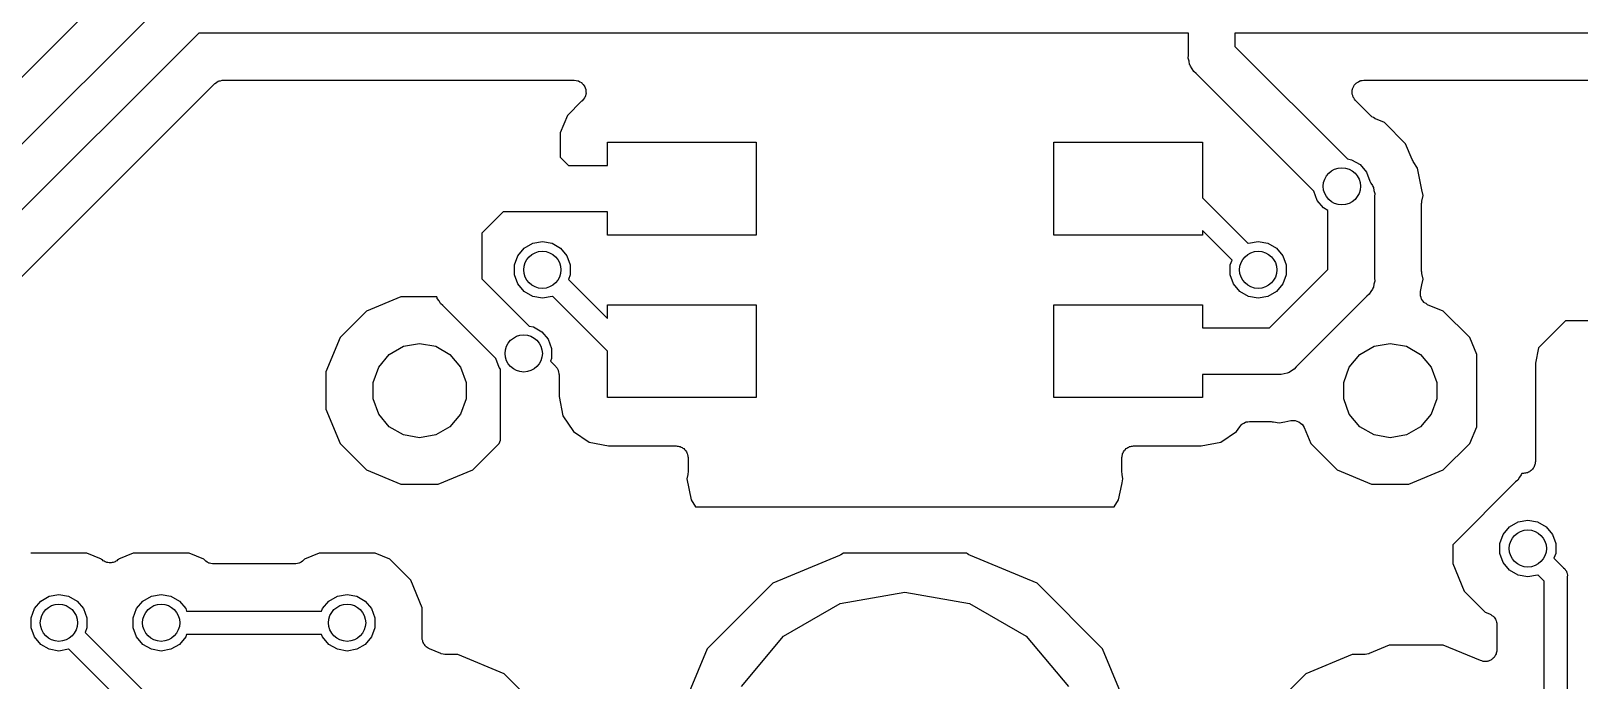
# Model space of a CAD drawing. Extents: x 61 to 194, y -153 to -61.
# Drawn here: x 117.6 to 134.25, y -106.92 to -99.93 of the extents above; entities that cross this region are included whole.
import ezdxf

# ---------------------------------------------------------------- set-up
doc = ezdxf.new("R2010")
doc.units = 0
doc.header["$MEASUREMENT"] = 0
doc.layers.add('BLACK', color=7, linetype='CONTINUOUS')

msp = doc.modelspace()

# ---------------------------------------------------------------- linework, layer by layer
at = {"layer": 'BLACK', "linetype": 'CONTINUOUS'}
for p, q in [((118.702, -99.2256), (116.623, -101.305)), ((116.796, -101.85), (119.116, -99.5309)), ((119.404, -99.95), (117.084, -102.269)), ((130.05, -99.95), (119.404, -99.95)), ((130.05, -100.189), (130.05, -99.95)), ((134.996, -99.95), (130.55, -99.95)), ((130.55, -99.95), (130.55, -100.096)), ((130.047, -100.222), (130.05, -100.189)), ((130.056, -100.254), (130.047, -100.222)), ((130.55, -100.096), (131.759, -101.306)), ((130.061, -100.287), (130.056, -100.254)), ((130.067, -100.296), (130.061, -100.287)), ((130.07, -100.307), (130.067, -100.296)), ((130.089, -100.334), (130.07, -100.307)), ((130.106, -100.363), (130.089, -100.334)), ((130.131, -100.384), (130.106, -100.363)), ((131.4, -101.654), (130.131, -100.384)), ((117.498, -102.574), (119.577, -100.495)), ((119.577, -100.495), (119.581, -100.492)), ((119.581, -100.492), (119.585, -100.488)), ((119.585, -100.488), (119.599, -100.479)), ((119.599, -100.479), (119.613, -100.47)), ((119.613, -100.47), (119.618, -100.468)), ((119.618, -100.468), (119.623, -100.466)), ((119.623, -100.466), (119.639, -100.463)), ((119.639, -100.463), (119.656, -100.458)), ((119.656, -100.458), (119.661, -100.459)), ((119.661, -100.459), (119.667, -100.458)), ((119.667, -100.458), (123.444, -100.458)), ((123.444, -100.458), (123.463, -100.461)), ((123.463, -100.461), (123.483, -100.464)), ((123.483, -100.464), (123.485, -100.465)), ((123.485, -100.465), (123.488, -100.466)), ((123.488, -100.466), (123.505, -100.475)), ((123.505, -100.475), (123.522, -100.484)), ((123.522, -100.484), (123.524, -100.486)), ((123.524, -100.486), (123.526, -100.488)), ((123.526, -100.488), (123.538, -100.503)), ((123.538, -100.503), (123.551, -100.517)), ((123.551, -100.517), (123.553, -100.519)), ((123.553, -100.519), (123.554, -100.521)), ((123.554, -100.521), (123.561, -100.54)), ((123.561, -100.54), (123.568, -100.558)), ((123.568, -100.558), (123.568, -100.56)), ((123.568, -100.56), (123.569, -100.563)), ((123.569, -100.563), (123.569, -100.582)), ((131.812, -100.563), (131.813, -100.558)), ((131.812, -100.58), (131.812, -100.563)), ((131.813, -100.558), (131.814, -100.552)), ((131.814, -100.552), (131.821, -100.537)), ((131.821, -100.537), (131.827, -100.521)), ((131.827, -100.521), (131.83, -100.517)), ((131.83, -100.517), (131.833, -100.512)), ((131.833, -100.512), (131.844, -100.5)), ((131.844, -100.5), (131.855, -100.488)), ((131.855, -100.488), (131.86, -100.485)), ((131.86, -100.485), (131.864, -100.481)), ((131.864, -100.481), (131.879, -100.474)), ((131.879, -100.474), (131.893, -100.466)), ((131.893, -100.466), (131.899, -100.465)), ((131.899, -100.465), (131.904, -100.462)), ((131.904, -100.462), (131.92, -100.461)), ((131.92, -100.461), (131.937, -100.458)), ((131.937, -100.458), (134.733, -100.458)), ((123.522, -100.685), (123.369, -100.837)), ((123.526, -100.682), (123.522, -100.685)), ((123.528, -100.68), (123.526, -100.682)), ((123.53, -100.679), (123.528, -100.68)), ((123.542, -100.663), (123.53, -100.679)), ((123.554, -100.648), (123.542, -100.663)), ((123.555, -100.646), (123.554, -100.648)), ((123.557, -100.644), (123.555, -100.646)), ((123.563, -100.625), (123.557, -100.644)), ((123.569, -100.607), (123.563, -100.625)), ((123.569, -100.582), (123.57, -100.602)), ((123.57, -100.602), (123.569, -100.604)), ((123.569, -100.604), (123.569, -100.607)), ((131.81, -100.596), (131.812, -100.58)), ((131.812, -100.601), (131.81, -100.596)), ((131.812, -100.607), (131.812, -100.601)), ((131.817, -100.623), (131.812, -100.607)), ((131.821, -100.639), (131.817, -100.623)), ((131.825, -100.643), (131.821, -100.639)), ((131.827, -100.648), (131.825, -100.643)), ((131.837, -100.661), (131.827, -100.648)), ((131.847, -100.675), (131.837, -100.661)), ((132.019, -100.847), (131.847, -100.675)), ((123.369, -100.837), (123.292, -101.024)), ((132.021, -100.849), (132.019, -100.847)), ((132.023, -100.851), (132.021, -100.849)), ((132.039, -100.861), (132.023, -100.851)), ((132.055, -100.872), (132.039, -100.861)), ((132.058, -100.873), (132.055, -100.872)), ((132.06, -100.875), (132.058, -100.873)), ((132.158, -100.915), (132.06, -100.875)), ((123.292, -101.024), (123.292, -101.287)), ((132.385, -101.142), (132.158, -100.915)), ((123.8, -101.375), (123.8, -101.125)), ((123.8, -101.125), (125.4, -101.125)), ((125.4, -101.125), (125.4, -102.125)), ((128.6, -102.125), (128.6, -101.125)), ((128.6, -101.125), (130.2, -101.125)), ((130.2, -101.125), (130.2, -101.723)), ((132.455, -101.312), (132.385, -101.142)), ((123.292, -101.287), (123.38, -101.375)), ((123.38, -101.375), (123.8, -101.375)), ((131.759, -101.306), (131.804, -101.314)), ((131.804, -101.314), (131.896, -101.367)), ((131.896, -101.367), (131.964, -101.448)), ((132.462, -101.322), (132.455, -101.312)), ((132.467, -101.334), (132.462, -101.322)), ((132.514, -101.404), (132.467, -101.334)), ((132.56, -101.638), (132.514, -101.404)), ((131.964, -101.448), (131.999, -101.545)), ((131.999, -101.545), (132.011, -101.566)), ((132.011, -101.566), (132.03, -101.593)), ((130.2, -101.723), (130.692, -102.216)), ((131.436, -101.752), (131.4, -101.654)), ((132.03, -101.593), (132.033, -101.604)), ((132.033, -101.604), (132.039, -101.613)), ((132.039, -101.613), (132.044, -101.646)), ((132.044, -101.646), (132.053, -101.678)), ((132.053, -101.678), (132.05, -101.711)), ((132.05, -101.711), (132.05, -102.589)), ((132.573, -101.7), (132.56, -101.638)), ((132.56, -101.638), (132.56, -101.638)), ((132.56, -101.762), (132.573, -101.7)), ((122.679, -101.875), (122.45, -102.104)), ((123.8, -101.875), (122.679, -101.875)), ((123.8, -102.125), (123.8, -101.875)), ((131.504, -101.833), (131.436, -101.752)), ((131.55, -101.86), (131.504, -101.833)), ((131.55, -102.496), (131.55, -101.86)), ((132.558, -101.787), (132.56, -101.775)), ((132.558, -102.513), (132.558, -101.787)), ((132.56, -101.775), (132.56, -101.762)), ((122.45, -102.104), (122.45, -102.596)), ((122.904, -102.267), (122.996, -102.214)), ((122.996, -102.214), (123.1, -102.195)), ((123.1, -102.195), (123.204, -102.214)), ((123.204, -102.214), (123.296, -102.267)), ((125.4, -102.125), (123.8, -102.125)), ((130.2, -102.125), (128.6, -102.125)), ((130.519, -102.396), (130.2, -102.077)), ((130.2, -102.077), (130.2, -102.125)), ((130.692, -102.216), (130.696, -102.214)), ((130.696, -102.214), (130.8, -102.195)), ((130.8, -102.195), (130.904, -102.214)), ((130.904, -102.214), (130.996, -102.267)), ((122.8, -102.447), (122.836, -102.348)), ((122.836, -102.348), (122.904, -102.267)), ((123.296, -102.267), (123.364, -102.348)), ((123.364, -102.348), (123.4, -102.447)), ((130.5, -102.447), (130.519, -102.396)), ((130.996, -102.267), (131.064, -102.348)), ((131.064, -102.348), (131.1, -102.447)), ((122.8, -102.553), (122.8, -102.447)), ((122.836, -102.652), (122.8, -102.553)), ((123.4, -102.553), (123.381, -102.604)), ((123.4, -102.447), (123.4, -102.553)), ((130.5, -102.553), (130.5, -102.447)), ((130.536, -102.652), (130.5, -102.553)), ((130.921, -103.125), (131.55, -102.496)), ((131.1, -102.553), (131.064, -102.652)), ((131.1, -102.447), (131.1, -102.553)), ((132.56, -102.525), (132.558, -102.513)), ((132.56, -102.538), (132.56, -102.525)), ((132.573, -102.6), (132.56, -102.538)), ((122.45, -102.596), (122.959, -103.106)), ((122.904, -102.733), (122.836, -102.652)), ((122.996, -102.786), (122.904, -102.733)), ((123.381, -102.604), (123.8, -103.023)), ((130.604, -102.733), (130.536, -102.652)), ((130.696, -102.786), (130.604, -102.733)), ((130.996, -102.733), (130.904, -102.786)), ((131.064, -102.652), (130.996, -102.733)), ((132.011, -102.734), (131.994, -102.763)), ((132.03, -102.707), (132.011, -102.734)), ((132.033, -102.696), (132.03, -102.707)), ((132.039, -102.687), (132.033, -102.696)), ((132.044, -102.654), (132.039, -102.687)), ((132.053, -102.622), (132.044, -102.654)), ((132.05, -102.589), (132.053, -102.622)), ((132.546, -102.733), (132.56, -102.662)), ((132.546, -102.754), (132.546, -102.733)), ((132.56, -102.662), (132.573, -102.6)), ((132.56, -102.662), (132.56, -102.662)), ((121.579, -102.792), (121.209, -102.945)), ((121.964, -102.792), (121.579, -102.792)), ((121.967, -102.796), (121.964, -102.792)), ((121.97, -102.807), (121.967, -102.796)), ((121.989, -102.834), (121.97, -102.807)), ((122.006, -102.863), (121.989, -102.834)), ((122.031, -102.884), (122.006, -102.863)), ((122.6, -103.454), (122.031, -102.884)), ((123.1, -102.805), (122.996, -102.786)), ((123.204, -102.786), (123.1, -102.805)), ((123.208, -102.784), (123.204, -102.786)), ((123.8, -103.377), (123.208, -102.784)), ((123.8, -103.023), (123.8, -102.875)), ((123.8, -102.875), (125.4, -102.875)), ((125.4, -102.875), (125.4, -103.875)), ((128.6, -103.875), (128.6, -102.875)), ((128.6, -102.875), (130.2, -102.875)), ((130.2, -102.875), (130.2, -103.125)), ((130.8, -102.805), (130.696, -102.786)), ((130.904, -102.786), (130.8, -102.805)), ((131.969, -102.784), (131.209, -103.544)), ((131.994, -102.763), (131.969, -102.784)), ((132.545, -102.775), (132.546, -102.754)), ((132.545, -102.776), (132.545, -102.775)), ((132.545, -102.778), (132.545, -102.776)), ((132.552, -102.797), (132.545, -102.778)), ((132.558, -102.817), (132.552, -102.797)), ((132.559, -102.818), (132.558, -102.817)), ((132.56, -102.819), (132.559, -102.818)), ((132.572, -102.835), (132.56, -102.819)), ((132.585, -102.852), (132.572, -102.835)), ((132.586, -102.853), (132.585, -102.852)), ((132.587, -102.854), (132.586, -102.853)), ((132.605, -102.864), (132.587, -102.854)), ((132.622, -102.876), (132.605, -102.864)), ((132.791, -102.945), (132.622, -102.876)), ((121.209, -102.945), (120.925, -103.229)), ((133.075, -103.229), (132.791, -102.945)), ((134.104, -103.05), (133.814, -103.34)), ((135.952, -103.05), (134.104, -103.05)), ((120.925, -103.229), (120.772, -103.599)), ((122.959, -103.106), (123.004, -103.114)), ((123.004, -103.114), (123.096, -103.167)), ((123.096, -103.167), (123.164, -103.248)), ((130.2, -103.125), (130.921, -103.125)), ((133.15, -103.411), (133.075, -103.229)), ((121.454, -103.411), (121.606, -103.323)), ((121.606, -103.323), (121.78, -103.292)), ((121.78, -103.292), (121.954, -103.323)), ((121.954, -103.323), (122.106, -103.411)), ((123.164, -103.248), (123.2, -103.347)), ((123.2, -103.347), (123.2, -103.453)), ((123.8, -103.875), (123.8, -103.377)), ((131.894, -103.411), (132.046, -103.323)), ((132.046, -103.323), (132.22, -103.292)), ((132.22, -103.292), (132.394, -103.323)), ((132.394, -103.323), (132.546, -103.411)), ((133.814, -103.34), (133.781, -103.504)), ((121.28, -103.712), (121.34, -103.546)), ((121.34, -103.546), (121.454, -103.411)), ((122.106, -103.411), (122.22, -103.546)), ((122.22, -103.546), (122.28, -103.712)), ((122.636, -103.552), (122.6, -103.454)), ((122.65, -103.569), (122.636, -103.552)), ((122.65, -104.334), (122.65, -103.569)), ((123.2, -103.453), (123.189, -103.484)), ((123.189, -103.484), (123.242, -103.538)), ((123.242, -103.538), (123.246, -103.542)), ((123.246, -103.542), (123.25, -103.546)), ((123.25, -103.546), (123.258, -103.56)), ((123.258, -103.56), (123.268, -103.574)), ((131.188, -103.569), (131.159, -103.586)), ((131.209, -103.544), (131.188, -103.569)), ((131.72, -103.712), (131.78, -103.546)), ((131.78, -103.546), (131.894, -103.411)), ((132.546, -103.411), (132.66, -103.546)), ((132.66, -103.546), (132.72, -103.712)), ((133.15, -104.189), (133.15, -103.411)), ((133.781, -103.504), (133.781, -104.565)), ((120.772, -103.599), (120.772, -104.001)), ((121.28, -103.888), (121.28, -103.712)), ((122.28, -103.712), (122.28, -103.888)), ((123.268, -103.574), (123.269, -103.579)), ((123.269, -103.579), (123.272, -103.584)), ((123.272, -103.584), (123.275, -103.6)), ((123.275, -103.6), (123.279, -103.616)), ((123.279, -103.616), (123.279, -103.622)), ((123.279, -103.622), (123.28, -103.627)), ((123.28, -103.627), (123.28, -103.862)), ((131.014, -103.625), (130.2, -103.625)), ((130.2, -103.625), (130.2, -103.875)), ((131.047, -103.628), (131.014, -103.625)), ((131.079, -103.619), (131.047, -103.628)), ((131.112, -103.614), (131.079, -103.619)), ((131.121, -103.608), (131.112, -103.614)), ((131.132, -103.605), (131.121, -103.608)), ((131.159, -103.586), (131.132, -103.605)), ((131.72, -103.888), (131.72, -103.712)), ((132.72, -103.712), (132.72, -103.888)), ((121.34, -104.054), (121.28, -103.888)), ((122.28, -103.888), (122.22, -104.054)), ((123.28, -103.862), (123.321, -104.073)), ((125.4, -103.875), (123.8, -103.875)), ((130.2, -103.875), (128.6, -103.875)), ((131.78, -104.054), (131.72, -103.888)), ((132.72, -103.888), (132.66, -104.054)), ((120.772, -104.001), (120.925, -104.371)), ((121.454, -104.189), (121.34, -104.054)), ((122.22, -104.054), (122.106, -104.189)), ((131.894, -104.189), (131.78, -104.054)), ((132.66, -104.054), (132.546, -104.189)), ((121.606, -104.277), (121.454, -104.189)), ((122.106, -104.189), (121.954, -104.277)), ((123.321, -104.073), (123.434, -104.241)), ((130.566, -104.241), (130.601, -104.189)), ((130.601, -104.189), (130.613, -104.176)), ((130.613, -104.176), (130.625, -104.163)), ((130.625, -104.163), (130.628, -104.161)), ((130.628, -104.161), (130.631, -104.158)), ((130.631, -104.158), (130.647, -104.15)), ((130.647, -104.15), (130.663, -104.141)), ((130.663, -104.141), (130.667, -104.14)), ((130.667, -104.14), (130.671, -104.138)), ((130.671, -104.138), (130.689, -104.136)), ((130.689, -104.136), (130.706, -104.133)), ((130.706, -104.133), (130.938, -104.133)), ((130.938, -104.133), (130.95, -104.135)), ((130.95, -104.135), (130.963, -104.135)), ((130.963, -104.135), (131.025, -104.148)), ((131.025, -104.148), (131.087, -104.135)), ((131.087, -104.135), (131.152, -104.123)), ((131.087, -104.135), (131.087, -104.135)), ((131.152, -104.123), (131.173, -104.122)), ((131.173, -104.122), (131.193, -104.121)), ((131.193, -104.121), (131.195, -104.122)), ((131.195, -104.122), (131.196, -104.122)), ((131.196, -104.122), (131.216, -104.128)), ((131.216, -104.128), (131.235, -104.135)), ((131.235, -104.135), (131.236, -104.135)), ((131.236, -104.135), (131.238, -104.136)), ((131.238, -104.136), (131.254, -104.149)), ((131.254, -104.149), (131.27, -104.161)), ((131.27, -104.161), (131.271, -104.163)), ((131.271, -104.163), (131.272, -104.163)), ((131.272, -104.163), (131.283, -104.181)), ((131.283, -104.181), (131.294, -104.199)), ((131.294, -104.199), (131.365, -104.371)), ((132.046, -104.277), (131.894, -104.189)), ((132.546, -104.189), (132.394, -104.277)), ((133.075, -104.371), (133.15, -104.189)), ((120.925, -104.371), (121.209, -104.655)), ((121.78, -104.308), (121.606, -104.277)), ((121.954, -104.277), (121.78, -104.308)), ((122.351, -104.655), (122.635, -104.371)), ((122.635, -104.371), (122.65, -104.334)), ((123.434, -104.241), (123.602, -104.354)), ((123.602, -104.354), (123.813, -104.395)), ((123.813, -104.395), (124.54, -104.395)), ((124.54, -104.395), (124.551, -104.397)), ((124.551, -104.397), (124.562, -104.397)), ((124.562, -104.397), (124.572, -104.401)), ((124.572, -104.401), (124.583, -104.403)), ((124.583, -104.403), (124.593, -104.409)), ((129.407, -104.409), (129.417, -104.403)), ((129.417, -104.403), (129.428, -104.401)), ((129.428, -104.401), (129.438, -104.397)), ((129.438, -104.397), (129.449, -104.397)), ((129.449, -104.397), (129.46, -104.395)), ((129.46, -104.395), (130.187, -104.395)), ((130.187, -104.395), (130.398, -104.354)), ((130.398, -104.354), (130.566, -104.241)), ((131.365, -104.371), (131.649, -104.655)), ((132.22, -104.308), (132.046, -104.277)), ((132.394, -104.277), (132.22, -104.308)), ((132.791, -104.655), (133.075, -104.371)), ((124.593, -104.409), (124.604, -104.412)), ((124.604, -104.412), (124.612, -104.42)), ((124.612, -104.42), (124.622, -104.425)), ((124.622, -104.425), (124.629, -104.434)), ((124.629, -104.434), (124.637, -104.441)), ((124.637, -104.441), (124.643, -104.45)), ((124.643, -104.45), (124.65, -104.459)), ((124.65, -104.459), (124.654, -104.469)), ((124.654, -104.469), (124.659, -104.479)), ((124.659, -104.479), (124.661, -104.49)), ((124.661, -104.49), (124.665, -104.5)), ((124.665, -104.5), (124.665, -104.511)), ((124.665, -104.511), (124.667, -104.522)), ((124.667, -104.522), (124.667, -104.68)), ((129.333, -104.522), (129.335, -104.511)), ((129.333, -104.68), (129.333, -104.522)), ((129.335, -104.5), (129.339, -104.49)), ((129.335, -104.511), (129.335, -104.5)), ((129.339, -104.49), (129.341, -104.479)), ((129.341, -104.479), (129.346, -104.469)), ((129.346, -104.469), (129.35, -104.459)), ((129.35, -104.459), (129.357, -104.45)), ((129.357, -104.45), (129.363, -104.441)), ((129.363, -104.441), (129.371, -104.434)), ((129.371, -104.434), (129.378, -104.425)), ((129.378, -104.425), (129.388, -104.42)), ((129.388, -104.42), (129.397, -104.412)), ((129.397, -104.412), (129.407, -104.409)), ((133.781, -104.565), (133.779, -104.576)), ((121.209, -104.655), (121.579, -104.808)), ((121.981, -104.808), (122.351, -104.655)), ((124.665, -104.705), (124.656, -104.75)), ((124.667, -104.68), (124.665, -104.692)), ((124.665, -104.692), (124.665, -104.705)), ((129.335, -104.692), (129.333, -104.68)), ((129.335, -104.705), (129.335, -104.692)), ((129.344, -104.75), (129.335, -104.705)), ((131.649, -104.655), (132.019, -104.808)), ((132.421, -104.808), (132.791, -104.655)), ((133.611, -104.734), (133.594, -104.763)), ((133.63, -104.707), (133.611, -104.734)), ((133.633, -104.696), (133.63, -104.707)), ((133.636, -104.692), (133.633, -104.696)), ((133.654, -104.692), (133.636, -104.692)), ((133.665, -104.69), (133.654, -104.692)), ((133.676, -104.69), (133.665, -104.69)), ((133.687, -104.686), (133.676, -104.69)), ((133.697, -104.684), (133.687, -104.686)), ((133.707, -104.679), (133.697, -104.684)), ((133.718, -104.675), (133.707, -104.679)), ((133.726, -104.668), (133.718, -104.675)), ((133.736, -104.662), (133.726, -104.668)), ((133.743, -104.654), (133.736, -104.662)), ((133.751, -104.647), (133.743, -104.654)), ((133.757, -104.637), (133.751, -104.647)), ((133.764, -104.628), (133.757, -104.637)), ((133.768, -104.618), (133.764, -104.628)), ((133.773, -104.608), (133.768, -104.618)), ((133.775, -104.597), (133.773, -104.608)), ((133.779, -104.587), (133.775, -104.597)), ((133.779, -104.576), (133.779, -104.587)), ((121.579, -104.808), (121.981, -104.808)), ((124.656, -104.75), (124.701, -104.977)), ((129.299, -104.977), (129.332, -104.81)), ((129.332, -104.81), (129.335, -104.795)), ((129.332, -104.81), (129.332, -104.81)), ((129.335, -104.795), (129.344, -104.75)), ((129.335, -104.795), (129.335, -104.795)), ((132.019, -104.808), (132.421, -104.808)), ((133.569, -104.784), (132.892, -105.462)), ((133.594, -104.763), (133.569, -104.784)), ((124.701, -104.977), (124.749, -105.05)), ((124.749, -105.05), (129.251, -105.05)), ((129.251, -105.05), (129.299, -104.977)), ((133.504, -105.267), (133.596, -105.214)), ((133.596, -105.214), (133.7, -105.195)), ((133.7, -105.195), (133.804, -105.214)), ((133.804, -105.214), (133.896, -105.267)), ((133.4, -105.447), (133.436, -105.348)), ((133.436, -105.348), (133.504, -105.267)), ((133.896, -105.267), (133.964, -105.348)), ((133.964, -105.348), (134, -105.447)), ((118.201, -105.55), (117.599, -105.55)), ((118.358, -105.615), (118.201, -105.55)), ((118.699, -105.55), (118.542, -105.615)), ((119.301, -105.55), (118.699, -105.55)), ((119.458, -105.615), (119.301, -105.55)), ((120.699, -105.55), (120.542, -105.615)), ((121.301, -105.55), (120.699, -105.55)), ((121.458, -105.615), (121.301, -105.55)), ((126.311, -105.567), (126.295, -105.577)), ((126.328, -105.557), (126.311, -105.567)), ((126.33, -105.555), (126.328, -105.557)), ((126.332, -105.554), (126.33, -105.555)), ((126.335, -105.55), (126.332, -105.554)), ((127.665, -105.55), (126.335, -105.55)), ((127.668, -105.554), (127.665, -105.55)), ((127.67, -105.555), (127.668, -105.554)), ((127.672, -105.557), (127.67, -105.555)), ((127.689, -105.567), (127.672, -105.557)), ((127.705, -105.577), (127.689, -105.567)), ((132.892, -105.462), (132.892, -105.661)), ((133.4, -105.553), (133.4, -105.447)), ((133.436, -105.652), (133.4, -105.553)), ((134, -105.553), (133.981, -105.604)), ((134, -105.447), (134, -105.553)), ((118.36, -105.618), (118.358, -105.615)), ((118.369, -105.624), (118.36, -105.618)), ((118.377, -105.632), (118.369, -105.624)), ((118.387, -105.636), (118.377, -105.632)), ((118.396, -105.643), (118.387, -105.636)), ((118.407, -105.646), (118.396, -105.643)), ((118.417, -105.65), (118.407, -105.646)), ((118.428, -105.651), (118.417, -105.65)), ((118.439, -105.654), (118.428, -105.651)), ((118.45, -105.653), (118.439, -105.654)), ((118.461, -105.654), (118.45, -105.653)), ((118.472, -105.651), (118.461, -105.654)), ((118.483, -105.65), (118.472, -105.651)), ((118.493, -105.646), (118.483, -105.65)), ((118.504, -105.643), (118.493, -105.646)), ((118.513, -105.636), (118.504, -105.643)), ((118.523, -105.632), (118.513, -105.636)), ((118.531, -105.624), (118.523, -105.632)), ((118.54, -105.618), (118.531, -105.624)), ((118.542, -105.615), (118.54, -105.618)), ((119.472, -105.63), (119.458, -105.615)), ((119.477, -105.633), (119.472, -105.63)), ((119.481, -105.637), (119.477, -105.633)), ((119.495, -105.646), (119.481, -105.637)), ((119.509, -105.655), (119.495, -105.646)), ((119.514, -105.657), (119.509, -105.655)), ((119.519, -105.659), (119.514, -105.657)), ((119.535, -105.662), (119.519, -105.659)), ((119.551, -105.667), (119.535, -105.662)), ((119.557, -105.666), (119.551, -105.667)), ((119.562, -105.667), (119.557, -105.666)), ((120.438, -105.667), (119.562, -105.667)), ((120.443, -105.666), (120.438, -105.667)), ((120.449, -105.667), (120.443, -105.666)), ((120.465, -105.662), (120.449, -105.667)), ((120.481, -105.659), (120.465, -105.662)), ((120.486, -105.657), (120.481, -105.659)), ((120.491, -105.655), (120.486, -105.657)), ((120.505, -105.646), (120.491, -105.655)), ((120.519, -105.637), (120.505, -105.646)), ((120.523, -105.633), (120.519, -105.637)), ((120.528, -105.63), (120.523, -105.633)), ((120.542, -105.615), (120.528, -105.63)), ((121.685, -105.842), (121.458, -105.615)), ((126.295, -105.577), (125.579, -105.874)), ((128.421, -105.874), (127.705, -105.577)), ((132.892, -105.661), (133.015, -105.958)), ((133.504, -105.733), (133.436, -105.652)), ((133.596, -105.786), (133.504, -105.733)), ((133.981, -105.604), (134.085, -105.708)), ((134.085, -105.708), (134.097, -105.718)), ((134.097, -105.718), (134.106, -105.733)), ((134.106, -105.733), (134.115, -105.746)), ((121.808, -106.139), (121.685, -105.842)), ((125.579, -105.874), (124.874, -106.579)), ((129.126, -106.579), (128.421, -105.874)), ((133.7, -105.805), (133.596, -105.786)), ((133.804, -105.786), (133.7, -105.805)), ((133.808, -105.784), (133.804, -105.786)), ((133.875, -105.852), (133.808, -105.784)), ((133.875, -110.648), (133.875, -105.852)), ((134.115, -105.746), (134.116, -105.752)), ((134.116, -105.752), (134.119, -105.757)), ((134.119, -105.757), (134.122, -105.773)), ((134.122, -105.773), (134.126, -105.789)), ((134.126, -105.789), (134.125, -105.805)), ((134.125, -105.805), (134.125, -110.695)), ((117.636, -106.148), (117.704, -106.067)), ((117.704, -106.067), (117.796, -106.014)), ((117.796, -106.014), (117.9, -105.995)), ((117.9, -105.995), (118.004, -106.014)), ((118.004, -106.014), (118.096, -106.067)), ((118.096, -106.067), (118.164, -106.148)), ((118.736, -106.148), (118.804, -106.067)), ((118.804, -106.067), (118.896, -106.014)), ((118.896, -106.014), (119, -105.995)), ((119, -105.995), (119.104, -106.014)), ((119.104, -106.014), (119.196, -106.067)), ((119.196, -106.067), (119.264, -106.148)), ((120.736, -106.148), (120.804, -106.067)), ((120.804, -106.067), (120.896, -106.014)), ((120.896, -106.014), (121, -105.995)), ((121, -105.995), (121.104, -106.014)), ((121.104, -106.014), (121.196, -106.067)), ((121.196, -106.067), (121.264, -106.148)), ((126.305, -106.092), (127, -105.969)), ((127, -105.969), (127.695, -106.092)), ((133.015, -105.958), (133.242, -106.185)), ((117.6, -106.247), (117.636, -106.148)), ((118.164, -106.148), (118.2, -106.247)), ((118.7, -106.247), (118.736, -106.148)), ((119.264, -106.148), (119.274, -106.175)), ((119.274, -106.175), (120.726, -106.175)), ((120.726, -106.175), (120.736, -106.148)), ((121.264, -106.148), (121.3, -106.247)), ((121.808, -106.465), (121.808, -106.139)), ((125.695, -106.444), (126.305, -106.092)), ((127.695, -106.092), (128.305, -106.444)), ((133.242, -106.185), (133.289, -106.204)), ((133.289, -106.204), (133.296, -106.209)), ((133.296, -106.209), (133.304, -106.212)), ((133.304, -106.212), (133.314, -106.22)), ((133.314, -106.22), (133.326, -106.228)), ((133.326, -106.228), (133.331, -106.234)), ((133.331, -106.234), (133.337, -106.24)), ((117.6, -106.353), (117.6, -106.247)), ((117.636, -106.452), (117.6, -106.353)), ((118.2, -106.353), (118.181, -106.404)), ((118.2, -106.247), (118.2, -106.353)), ((118.7, -106.353), (118.7, -106.247)), ((118.736, -106.452), (118.7, -106.353)), ((121.3, -106.353), (121.264, -106.452)), ((121.3, -106.247), (121.3, -106.353)), ((133.337, -106.24), (133.344, -106.252)), ((133.344, -106.252), (133.353, -106.263)), ((133.353, -106.263), (133.355, -106.271)), ((133.355, -106.271), (133.359, -106.278)), ((133.359, -106.278), (133.362, -106.292)), ((133.362, -106.292), (133.366, -106.305)), ((133.366, -106.305), (133.366, -106.313)), ((133.366, -106.313), (133.367, -106.321)), ((133.367, -106.321), (133.367, -106.591)), ((117.704, -106.533), (117.636, -106.452)), ((117.796, -106.586), (117.704, -106.533)), ((118.181, -106.404), (120.085, -108.308)), ((118.804, -106.533), (118.736, -106.452)), ((118.896, -106.586), (118.804, -106.533)), ((119.196, -106.533), (119.104, -106.586)), ((119.264, -106.452), (119.196, -106.533)), ((119.274, -106.425), (119.264, -106.452)), ((120.726, -106.425), (119.274, -106.425)), ((120.736, -106.452), (120.726, -106.425)), ((120.804, -106.533), (120.736, -106.452)), ((120.896, -106.586), (120.804, -106.533)), ((121.196, -106.533), (121.104, -106.586)), ((121.264, -106.452), (121.196, -106.533)), ((121.809, -106.473), (121.808, -106.465)), ((121.809, -106.481), (121.809, -106.473)), ((121.813, -106.494), (121.809, -106.481)), ((121.816, -106.508), (121.813, -106.494)), ((121.82, -106.515), (121.816, -106.508)), ((121.822, -106.523), (121.82, -106.515)), ((121.831, -106.534), (121.822, -106.523)), ((121.838, -106.546), (121.831, -106.534)), ((121.844, -106.552), (121.838, -106.546)), ((121.849, -106.558), (121.844, -106.552)), ((121.861, -106.566), (121.849, -106.558)), ((121.871, -106.575), (121.861, -106.566)), ((125.241, -106.985), (125.695, -106.444)), ((128.305, -106.444), (128.759, -106.985)), ((132.21, -106.542), (131.992, -106.632)), ((132.79, -106.542), (132.21, -106.542)), ((133.191, -106.708), (132.79, -106.542)), ((117.9, -106.605), (117.796, -106.586)), ((118.004, -106.586), (117.9, -106.605)), ((118.008, -106.584), (118.004, -106.586)), ((119.875, -108.452), (118.008, -106.584)), ((119, -106.605), (118.896, -106.586)), ((119.104, -106.586), (119, -106.605)), ((121, -106.605), (120.896, -106.586)), ((121.104, -106.586), (121, -106.605)), ((121.879, -106.577), (121.871, -106.575)), ((121.886, -106.582), (121.879, -106.577)), ((122.008, -106.632), (121.886, -106.582)), ((122.011, -106.633), (122.008, -106.632)), ((122.013, -106.634), (122.011, -106.633)), ((122.032, -106.638), (122.013, -106.634)), ((122.051, -106.642), (122.032, -106.638)), ((122.054, -106.642), (122.051, -106.642)), ((122.057, -106.642), (122.054, -106.642)), ((122.19, -106.642), (122.057, -106.642)), ((122.689, -106.849), (122.19, -106.642)), ((124.874, -106.579), (124.492, -107.501)), ((129.508, -107.501), (129.126, -106.579)), ((131.81, -106.642), (131.311, -106.849)), ((131.943, -106.642), (131.81, -106.642)), ((131.946, -106.642), (131.943, -106.642)), ((131.949, -106.642), (131.946, -106.642)), ((131.968, -106.638), (131.949, -106.642)), ((131.987, -106.634), (131.968, -106.638)), ((131.989, -106.633), (131.987, -106.634)), ((131.992, -106.632), (131.989, -106.633)), ((133.205, -106.711), (133.191, -106.708)), ((133.218, -106.716), (133.205, -106.711)), ((133.226, -106.716), (133.218, -106.716)), ((133.234, -106.718), (133.226, -106.716)), ((133.248, -106.716), (133.234, -106.718)), ((133.262, -106.716), (133.248, -106.716)), ((133.27, -106.713), (133.262, -106.716)), ((133.278, -106.712), (133.27, -106.713)), ((133.29, -106.706), (133.278, -106.712)), ((133.304, -106.701), (133.29, -106.706)), ((133.31, -106.696), (133.304, -106.701)), ((133.317, -106.692), (133.31, -106.696)), ((133.327, -106.681), (133.317, -106.692)), ((133.337, -106.673), (133.327, -106.681)), ((133.341, -106.665), (133.337, -106.673)), ((133.347, -106.659), (133.341, -106.665)), ((133.352, -106.646), (133.347, -106.659)), ((133.359, -106.634), (133.352, -106.646)), ((133.361, -106.626), (133.359, -106.634)), ((133.364, -106.618), (133.361, -106.626)), ((133.365, -106.605), (133.364, -106.618)), ((133.367, -106.591), (133.365, -106.605)), ((123.071, -107.231), (122.689, -106.849)), ((131.311, -106.849), (130.929, -107.231))]:
    msp.add_line(p, q, dxfattribs=at)
at = {"layer": 'BLACK'}
for centre in [(131.7, -101.6), (123.1, -102.5), (130.8, -102.5), (122.9, -103.4), (133.7, -105.5), (117.9, -106.3), (119, -106.3), (121, -106.3)]:
    msp.add_circle(centre, 0.2, dxfattribs=at)

doc.saveas('drawing.dxf')
